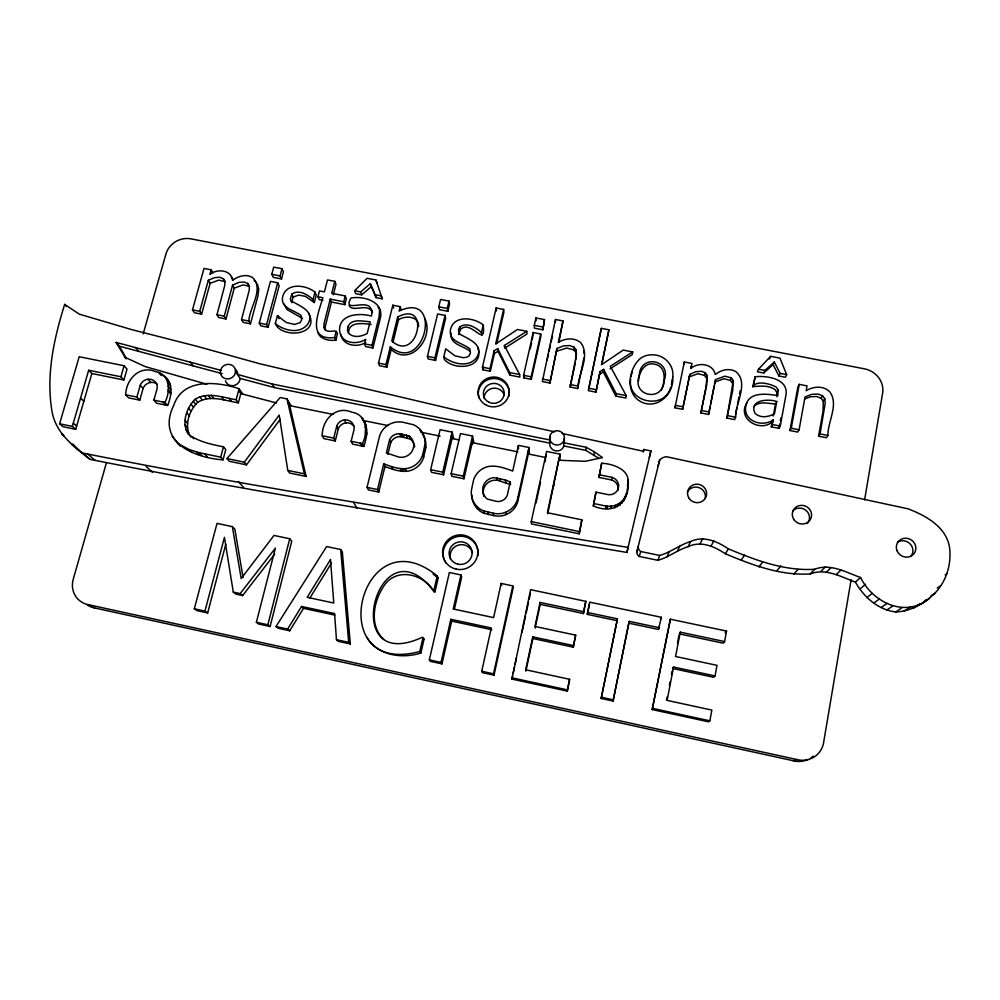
<?xml version="1.0" encoding="UTF-8"?>
<svg xmlns="http://www.w3.org/2000/svg" width="1000" height="1000" viewBox="0 0 1000 1000"><rect width="100%" height="100%" fill="white"/><g stroke="black" fill="none" stroke-linecap="round" stroke-linejoin="round"><path stroke-width="1.5" d="M553.713 485.975L553.725 483.4M555.487 322.3L555.5 319.475L563.025 320.938L558.95 342.038M555.5 319.475L542.35 381.55L549.913 383.05L556.962 348.45L563.638 345.863L569.763 345.562L574.113 347.238L576.163 350.125L576.425 354.438L570.112 387.05L577.688 388.537C578 374.237 590.45 356.5 581.062 343.062C574.8 337.137 565.212 338.2 558.3 342.375L563.025 320.938M547.737 513.638L559.325 457.512M559.938 459.988L560.05 454.175L546.613 451.45L531.275 521.6L531.438 523.913L579.212 533.8L581.875 519.837L547.375 512.725L560.05 454.175M627.5 485.025C631.95 470.262 613.138 463.663 601.675 463.263L598.938 477.4L611.55 479.963A9.1 8.812 8.1 0 1 617.762 485.887L618.162 488.05A9.1 8.812 8.1 0 1 618 490.238M599.263 474.762L611.975 477.35A9.162 8.875 7.9 0 1 618.225 483.312L618.625 485.487A9.162 8.875 7.9 0 1 608.375 494.675L596 492.15L593.325 505.962C614.6 515.25 630.425 502.15 628.075 479.975M242.9 394.263L239.088 388.725C217.537 381.538 182.838 377.812 173.8 405.2C156 441.6 193.188 457.688 223.012 459.862L225.775 449.562L223.463 446.775C211.213 444.45 198.4 441.65 188.175 434.125C181.312 422.912 186.325 407.788 195.263 399.175C207.862 391.45 222.8 397.6 236.137 399.738L238.337 402.825L240.8 393.612L238.625 390.462M190.725 436.987C183.9 425.85 188.875 410.825 197.738 402.262C210.25 394.588 225.087 400.7 238.337 402.825M549.75 437.062L549.7 444.3A7.3 7.05 -0.6 0 0 563.513 447.088L564.087 439.95M575.862 359.862L576.038 352.8L573.987 349.913L574.113 347.238M576.038 352.8L576.163 350.125M577.688 388.537L583.862 358.075M458.825 334.588L460.238 329.725C471.037 318.3 485.962 349.7 483.237 324.95C474.2 317.575 454.575 314.85 450.637 328.9C447.612 341.388 462.863 342.95 469.85 348.825L470.412 352.962L469.087 355.825L466.637 357.3L463.363 357.713L454.825 355.775L445.688 348.812L443.775 356.875L444.363 359.5C454.837 371.163 484.338 368.375 477.962 348.188M601.875 364.312L608.925 329.825L601.35 328.363L588.35 390.65L595.95 392.15L600.037 371.6L603.625 369.412L616.163 393.625L615.825 396.087L625.837 398.062L626.237 395.625L610.325 366.262L632.725 351.925L632.288 354.6L610.025 368.862M598.587 458.162L585.8 450.375L586.062 447.25L564 442.812L564.225 442.188A7.362 7.1 -0.7 0 0 564.012 438.525M348.587 333.275C348.088 321.262 363.312 323.275 371.087 324.55M579.212 533.8L581.875 519.837M451.062 332.975C449.225 344.7 463.775 345.637 470.3 351.488M335.275 440.95L333.738 438.1L336.763 426.087A8.988 8.575 -23.5 0 1 342.962 420.225L345.15 419.862A8.988 8.575 -23.5 0 1 354.05 429.6L351.138 441.287L352.562 444.125L363.825 446.425L362.488 443.6C367.95 432.525 366.987 414.525 352.088 412.262C335.962 405.163 322.075 419.688 322.2 435.737L323.812 438.6L335.275 440.95L338.275 429.012A8.925 8.525 -23.6 0 1 344.425 423.188L346.6 422.837A8.925 8.525 -23.6 0 1 354.075 426.425M363.825 446.425C366.575 438.212 368.675 428.625 363.938 420.712M638.525 381.1C638.763 372.638 644.538 361.688 654.562 364.162C666.762 366.262 665.2 381.65 661.263 390.112M583.413 613.538L583.65 611.675L540.112 602.45L540.225 604.362L583.413 613.538L585.8 601.337L530.625 589.675L511.9 679.075L567.288 691.112L569.6 679.287L525.675 669.775L532.737 636.862L573.488 645.588L573.325 647.188L532.9 638.513L532.737 636.862M601.35 328.363L588.675 389.125M595.95 392.15L600.037 371.6M291.7 301.85L293.225 297.075L298.587 295.075L305.387 296.337L314.325 302.562L316.262 295.1L315 292.162C306.062 284.775 286.95 282.425 282.825 296.075C279.475 308.263 294.438 309.913 301.2 315.663L301.625 319.738L300.262 322.55L294.575 324.425L286.225 322.512L277.425 315.688L275.325 323.612L276.812 326.388C287.462 338.713 320 333.7 308.55 313.288M569.6 679.287L567.288 691.112M593.913 454.837L594.237 451.75L586.062 447.25M615.825 396.087L603.35 371.987L603.625 369.412M540.112 602.45L534.963 626.45L575.662 635.15L573.325 647.188M593.763 503.862L594.05 501.413M596 492.15L593.325 505.962M163.762 375.688C173.663 382.562 171.65 395.913 167.625 405.487L164.925 402.425C170.525 391.863 170.413 373.95 155.712 371.7C139.8 364.787 126.15 379.087 125.662 394.762L128.613 397.875L139.787 400.15L143.088 388.45A8.875 8.25 -31.7 0 1 149.312 382.725L151.463 382.375A8.875 8.25 -31.7 0 1 157.312 384.35M601.675 463.263L598.938 477.4M714.525 383.713L715.612 379.588L724.875 376.188L731.375 377.875L733.275 380.625L732.725 390.412L726.912 418.062L734.638 419.588L735.638 417.238C735.275 403.35 749.188 383.025 735.938 371.688C729.175 367.675 721.038 369.925 715.238 374.513C713.175 363.638 698.6 361.887 691.038 368.263L691.988 363.475L684.312 361.975L683.6 364.6M715.612 379.588L708.587 414.438L700.888 412.912L705.812 387.812L707.237 375.538L705.362 372.788L701.4 371.25L695.875 371.7L689.812 374.425L682.625 409.3L674.95 407.775L684.312 361.975M235.512 371.55L240.125 378.425L239.925 379.975A7.6 7.125 -27.7 0 1 225.438 380.788M671.425 384.6L672.113 379.412M616.925 620.638L587.312 614.362L589.738 602.163L661.363 617.3L658.462 629.45L628.688 623.138L613.05 701.062L601.163 698.475L617.438 618.837L587.587 612.513M659.688 459.975L636.862 551.862A5.05 4.913 18.4 0 0 639.25 556.438L657.9 560.312C668.713 557.288 677.463 549.875 688.2 546.638C701.075 540.525 714.475 546.487 725.387 553.787C752.2 565.025 780.725 575.837 810.263 573.913C825.6 567.8 841.137 576.938 855.362 582.05C863.85 597.087 878.112 609.837 895.775 611.938C910.625 611.487 924.287 603.475 934.737 593.375C946.413 581.25 951.513 564.388 949.6 547.775C946.5 526.962 925.987 515.763 908.2 508.862L666.513 456.737A10.237 9.838 12.7 0 0 659.688 459.975L657.925 466.337A10.075 9.688 13 0 1 658.363 465.887M605.625 508.488L606 506.062C615.562 507.725 624.963 501.763 626.788 492.175L626.25 494.688M607.137 508.575L607.525 506.163M611.55 479.963L611.975 477.35M851.087 579.9L823.775 741.6A22.887 21.85 46.2 0 1 796.787 759.513L793.25 760.738L94.763 608A21.713 20.3 -44.7 0 1 87.15 604.775M864.613 499.812L882.55 393.55A22.037 20.538 19.2 0 0 864.137 368.775L191.363 238.938A20.738 19.038 -24.8 0 0 165.863 254.288L143.175 333.9M610.75 508.212L611.163 505.788M827.938 435.487C827.6 421.587 839.388 404.1 829.488 391.475C823.025 385.513 813.238 386.337 806.15 390.725L807.025 385.875L799.237 384.363L797.887 386.875L789.938 430.525L797.738 432.075L799.087 429.787L805.025 396.95L811.762 394.312L818.025 394.012L822.537 395.725L824.762 398.7L825.212 403.113L820.062 433.925L818.587 436.188L826.413 437.738L827.938 435.487L820.062 433.925M818.587 436.188L823.025 411.2L823.275 401.138L821.062 398.188L816.575 396.488L810.337 396.775L804.987 398.875M618.038 487.388L618.513 484.825M614.85 507.788L615.288 505.363M789.938 430.525L791.25 428.237L799.237 384.363M752.688 386.7L755.188 376.75C767.475 375.387 789.55 379 785.775 396.025L780.263 426.062L779.013 428.363L771.275 426.838L773.35 419.825C762.6 427.663 742.975 421.262 745.763 406.037C748.388 391.275 767.087 393.812 777.825 395.637L778.025 389.913L776.162 387.013C770.062 383.825 756.625 380 752.688 386.7C760.075 386.037 768.425 385.05 774.938 389.513L776.787 392.4L776.85 396.7M773.263 416.05L775.512 403.938L776.737 401.512C768.275 398.575 748.713 399.812 755.037 413.275C760.275 418.475 768.662 417.113 774.488 413.688L776.737 401.512M771.275 426.838L773.35 419.825M779.013 428.363L779.837 423.888M780.375 420.887L780.925 417.9M715.037 675.938L717.013 665.35L675.575 656.5L680.275 632.163L724.6 641.562L726.55 631.075L670.375 619.212L652.188 709.575L708.587 721.825L709.862 720.825L711.85 710.088L667.113 700.4L673.55 667.038L715.037 675.938L713.737 677.3L672.575 668.475L673.55 667.038M753.787 384.188L755.188 376.75M617.425 506.737L617.888 504.3M735.5 415.062L736.938 407.525M737.513 404.513L738.95 396.975M739.525 393.963L740.1 390.95M666.475 700.062L667.062 697.05M669.388 685.025L669.963 682.013M671.413 674.488L672 671.475M677.513 642.913L678.962 635.375M726.912 418.062L733.275 380.625M708.587 414.438L710.062 406.912M710.65 403.913L714.163 385.863M652.188 709.575L670.375 619.212M619.975 505.288L620.462 502.85M658.462 629.45L659.038 626.5M700.888 412.912L706.65 385.3L707.237 375.538M690.763 368.475L691.237 366.087M682.625 409.3L689.812 374.425M622.013 503.113L622.5 500.662M613.05 701.062L629.3 621.362L659.312 627.725M554.625 431.812L459.113 410.812L259.8 363.762L196.8 346.262L131.55 329.575L79.3 314.15L64.662 304.4C53.825 339.012 45.775 375.712 52.125 412.025C55.987 433.438 73.987 446.775 90.025 459.35C268.125 494.85 447.762 522.45 626.875 552.425L650.925 450.925L643.838 449.5L643.475 451.287L562.212 433.488M601.163 698.475L617.438 618.837M623.612 501.1L624.113 498.625M232.562 285.15L224.25 316.175L226 318.975L234.25 288.113L232.562 285.15L238.9 282.387L244.062 282.013L247.738 283.463L249.338 286.087L249.275 290.087L241.55 319.587L243.2 322.375L250.463 323.812L257.825 296.462L258.775 289.212L257.375 284M587.312 614.362L589.438 604.087M624.388 499.425L624.9 496.95M625.037 498.013L625.562 495.525M627.475 486.25L628.013 483.688M573.488 645.588L575.662 635.15M583.65 611.675L585.8 601.337M627.087 490.662L627.612 488.113M532.9 638.513L525.887 671.175L525.675 669.775M535.112 628.188L540.225 604.362M608.925 329.825L601.487 364.738L623.237 350.087L632.725 351.925M511.9 679.075L512.55 676.062M513.2 673.05L514.5 667.025M515.163 664.013L516.462 657.987M522 632.375L525.588 615.8M526.237 612.788L528.525 602.238M529.175 599.225L530.475 593.2M570.112 387.05L575.413 362.625M494.012 675.188L493.537 673.825L512.812 585.9L501.15 583.438L493.6 617.612L453.212 608.987L460.95 574.95L449.363 572.5L429.35 659.875L430.337 661.35L441.962 663.875L451.675 621.1L450.863 619.312L491.3 627.975L481.737 671.263L482.312 672.65L494.012 675.188L513.125 587.95L512.812 585.9M535.988 503.05L540.55 482.188M544.987 461.875L545.612 459M547.062 360.288L548.413 354.2M549.087 351.163L550.438 345.087M551.112 342.05L552.45 335.975M517.975 497.15L528.975 447.488L518.425 445.35L512.7 471.037C505.15 468.275 497 465.15 488.825 466.425A19.65 19.1 -9.6 0 0 473.512 480.337L471.45 489.988A20.612 20.062 -9.8 0 0 475.15 504.387L476.8 506.325A20.612 20.062 -9.8 0 0 483.088 510.737L493.288 513.237A20.15 19.613 -8.8 0 0 504.225 512.8L506.8 511.775A20.15 19.613 -8.8 0 0 517.975 497.15L518.225 499.625A20.013 19.488 -8.8 0 1 507.125 514.15L504.575 515.163A20.013 19.488 -8.8 0 1 493.713 515.6L483.587 513.125A20.463 19.925 -9.8 0 1 477.35 508.738L475.7 506.8A20.463 19.925 -9.8 0 1 471.85 495.025M518.225 499.625L528.325 453.988L528.175 451.075M549.913 383.05L556.962 348.45M422.738 454.575L424.85 445.037A20.412 19.613 -19 0 0 421.312 430.95L419.7 429.05A20.412 19.613 -19 0 0 413.562 424.775L403.587 422.388A19.938 19.15 -19.6 0 0 392.875 422.85L390.337 423.837A19.938 19.15 -19.6 0 0 379.087 438.1L367.038 487.375L368.35 489.9L378.738 492.05L384.938 466.512L383.738 463.825C391.213 466.587 399.275 469.675 407.362 468.413A19.5 18.762 -19.5 0 0 422.738 454.575L423.65 457.312A19.363 18.637 -19.5 0 1 408.4 471.075C400.35 472.325 392.35 469.25 384.938 466.512M423.65 457.312L425.75 447.85A20.263 19.488 -19.1 0 0 422.238 433.85M531.275 379.363L540.788 336.763L540.725 334.012L533.2 332.55L523.587 375.325L523.75 377.875L531.275 379.363L531.163 376.825L540.725 334.012M542.888 329.787L544.487 319.6L535.938 317.95L534.275 325.337L534.375 328.125L542.888 329.787L544.487 319.6M510.25 481.987L507.275 495.363A9.725 9.463 -8.8 0 1 497 501.488L487.287 499.075A12.425 12.088 -9.2 0 1 493.787 477.6L505.425 479.975L510.25 481.987L510.562 484.562L497.425 480.25L494.212 480.2A12.337 12 -9.2 0 0 484 496.525M523.75 377.875L524.425 374.837M530.225 348.988L531.6 342.9M532.275 339.862L533.2 332.55M441.962 663.875L441.062 662.425L450.863 619.312M454.338 609.375L461.675 577.075L460.95 574.95M463.938 478.775L463.3 476.163L472.537 436.037L460.462 433.587L451.15 473.675L451.863 476.3L463.938 478.775L472.262 442.625L471.688 439.775M496.662 343.7L503.888 312.3L503.612 309.438L496.15 307.987L482.45 367.2L482.837 369.775L490.325 371.262L489.988 368.688L494.1 350.788L497.7 348.625L509.7 372.587L509.938 375.138L519.825 377.1L519.637 374.55L504.387 345.5L526.788 331.3L526.938 334.062L504.65 348.188L504.387 345.5M503.612 309.438L495.662 344L517.438 329.475L526.788 331.3M490.325 371.262L494.425 353.45L494.1 350.788M643.238 452.113L643.838 449.5M482.837 369.775L483.525 366.763M419.8 651.5L423.025 637.55L422.137 637.35C336.863 676.6 378.237 517.112 434.05 591.638L434.975 591.838L438.15 578.062L437.238 575.95C360.312 513 321.037 677.9 419.8 651.5L420.863 653.037C401.975 659.062 377.488 655.6 366.8 637.188M434.975 591.838L434.038 589.825L437.238 575.95M420.863 653.037L424.05 639.188L423.025 637.55M443.575 474.8L442.788 472.175L452.15 432.113L440.087 429.675L430.662 469.688L431.538 472.337L443.575 474.8L452.038 438.525L451.325 435.65M481.838 335.325L481.463 332.575L483.237 324.95M435.562 360.425L434.925 357.812L445.062 315.375L437.625 313.938L427.438 356.325L428.113 358.95L435.562 360.425L445.637 318.212L445.062 315.375M447.825 311.3L447.25 308.438L449.012 301.1L440.562 299.462L438.8 306.788L439.412 309.662L447.825 311.3L449.562 304L449.012 301.1M387.9 454.275L390.725 442.663L389.575 439.825A9.625 9.25 -19.7 0 1 399.775 433.825L409.3 436.15L410.312 439.025A12.225 11.762 -19.6 0 1 414.663 446.9M378.738 492.05L377.5 489.538L383.738 463.825M389.575 439.825L386.375 452.962L399.387 457.25L402.587 457.3A12.312 11.838 -19.5 0 0 409.3 436.15M386.85 367.2L391.213 349.438L390.337 346.763C424.762 375.812 444.025 290.2 399.137 311.05L400.225 306.65L392.825 305.212L378.488 363.137L379.438 365.725L386.85 367.2L385.95 364.613L390.337 346.763M393.013 342.163L398.5 319.812L397.675 317C431.525 299.175 417.488 364.062 391.775 340.95L397.675 317M372.912 348.038L380.075 319.275C385.062 301.962 364.312 295.675 350.962 298C342.375 313.225 364.925 299.262 370.475 307.812L372.075 310.6L371.525 316.112C359.338 312.488 337.675 314.2 339.725 331.775C341.838 343.65 357.038 345.025 365.7 339.387L364.562 343.9L365.575 346.587L372.912 348.038L371.95 345.363L379.15 316.45L379.637 309.525M649.312 457.425L650.925 450.925M626.875 552.425L628.125 547.45C446.05 517.038 263.438 489.025 82.387 453L71.475 444.137M317.85 332.575C320.487 339.625 329.175 340.788 335.788 340.3L337.4 333.938C336.587 327.962 329.012 333.775 325.662 329.837L324.025 327.438L323.95 324.012L330.238 299.137L343.75 301.775L344.862 304.662L331.425 302.038L330.238 299.137M344.862 304.662L346.35 298.863L345.238 295.938L331.737 293.312L334.812 281.35L327.5 279.925L324.412 291.887L319.462 290.912L317.95 296.737L319.2 299.65L322.887 300.375M289.725 538.75L291.775 541.138L270.1 626.512L267.85 624.788L289.725 538.75L274 535.438L241.175 578.562L232.35 526.625L217.025 523.387L194.325 608.8L197.138 610.662L207.675 612.95L225.812 544.188M270.1 626.512L258.738 624.05L256.388 622.288L275.387 548.125L240.175 593.6L233.287 592.112L224.438 537.312L204.938 611.112L207.675 612.95M335.788 340.3L334.613 337.587L336.25 331.188M343.75 301.775L345.238 295.938M331.425 302.038L325.175 326.788L325.25 330.2L324.025 327.438M333.3 294.75L335.975 284.337L334.812 281.35M314.325 302.562L313.05 299.675L315 292.162M259.275 323.088L270.438 281.375L277.712 282.787L279.163 285.763L268.113 327.312L260.837 325.863L259.275 323.088L266.588 324.538L268.113 327.312M266.588 324.538L277.712 282.787M281.5 278.95L280.062 275.95L281.988 268.725L273.712 267.125L271.788 274.337L273.275 277.35L281.5 278.95L283.412 271.775L281.988 268.725M250.463 323.812L248.85 321.037C249.225 307.825 264.538 289.113 252.55 277.55C246.038 273.625 238.263 276.125 232.587 280.312C231.337 269.587 216.975 268.538 209.963 274.413L211.225 269.837L204.013 268.438L192.475 309.887L194.387 312.725L201.6 314.15L210.15 283.275L208.325 280.3L214.325 277.688L219.638 277.238L223.287 278.7L224.887 281.312L224.8 285.3L216.975 314.725L218.75 317.55L226 318.975M223.012 459.862L220.688 457.15L223.463 446.775M236.137 399.738L239.088 388.725M201.6 314.15L199.725 311.325L208.325 280.3M674.95 407.775L675.612 405.375L683.337 406.9M167.625 405.487L156.637 403.237L153.875 400.163L157.088 388.7A8.938 8.3 -31.6 0 0 148.663 379.162L146.5 379.513A8.938 8.3 -31.6 0 0 140.238 385.275L136.9 397.062L139.787 400.15M630.938 376.65L632.337 371.625M124.062 365.75L127.013 369.05L123.9 379.988L120.925 376.763L124.062 365.75L79.212 356.737L59.6 423.8L63.025 426.712L75.7 429.312L91.862 373.525L88.675 370.262L72.362 426.413L75.7 429.312M106.35 463.075L73.388 578.737A22.012 20.562 -44.5 0 0 88.325 604.675L94.763 608M636.862 551.862L638.288 546.888A5.138 5 17.9 0 0 640.725 551.525L639.25 556.438M706.4 378.088L704.525 375.363L705.362 372.788M628.688 623.138L629.3 621.362M657.9 560.312L659.688 555.462C670.688 552.388 679.587 544.85 690.5 541.562C703.6 535.337 717.225 541.4 728.337 548.812C755.612 560.237 784.625 571.225 814.688 569.263C830.288 563.05 846.087 572.337 860.575 577.525C872.913 602.625 905.475 618.337 929.45 598.4M732.3 383.15L730.4 380.412L731.375 377.875M667.025 556.925L668.962 552.013M677.625 550.938L679.75 545.925M786.663 374.663L779.975 358.137L770.638 356.337L758.5 369.188L757.375 371.775L763.725 373.013L773.112 364.6L774.312 361.975L780.1 373.387L786.663 374.663L785.387 377.225L778.863 375.95L773.112 364.6M769.45 358.988L770.638 356.337M763.725 373.013L764.887 370.425L774.312 361.975M670.688 387.175C665.05 410.25 626.788 402.738 630.662 379.15M688.2 546.638L690.5 541.562M660.487 619.113L661.363 617.3M778.863 375.95L780.1 373.387M700.113 543.713L702.625 538.587M776.787 392.4L778.025 389.913M481.463 332.575C476.112 327.55 466.887 321.788 459.738 326.95L458.475 329.438L459.05 333.7C468.05 339.012 485.725 344.875 475.95 358.475C467.5 367.837 452.5 363.75 443.775 356.875M313.05 299.675C307.887 294.625 298.825 289.113 291.837 294.15L290.3 298.962L291.913 302.725M711.137 545.988L713.838 540.887M725.387 553.787L728.337 548.812M680.275 632.163L679.25 633.862L723.225 643.2L724.6 641.562M821.062 398.188L822.537 395.725M823.275 401.138L824.762 398.7M276.012 626.562L287.625 629.075L301.537 606.462L334.575 613.575L336.475 639.7L338.2 641.325L350.325 643.95L342.325 551.825L340.662 549.525L326.625 546.55L276.012 626.562L278.212 628.275L289.725 630.775L303.525 608.337L334.812 615.087M309.913 597.962L331.438 563.088M741.275 560.013L744.488 555.138M747.45 402.212C736.038 417.688 758.975 432.8 772.138 422.163M290.887 405.4L287 398.888L280.2 397.512L226.938 458.562L244.312 462.163L279.212 415.075L287.762 470.412L289.625 473.038L306.112 476.45L289.7 405.625L287.85 402.55M226.938 458.562L229.225 461.275L246.488 464.85L280.212 419.3M758.988 566.962L762.513 562.2M233.287 592.112L235.8 594.087L242.638 595.562L274.725 554.087M725.163 632.788L726.55 631.075M776.975 570.675L780.812 565.975M793.763 574.15L797.9 569.5M810.263 573.913L814.688 569.263M820.938 571.413L825.55 566.725M753.825 406.688C759.212 400.513 768.475 403.762 775.512 403.938M826.112 572.475L830.8 567.8M354.613 290.712L367.1 278.312L375.962 280.025L382.262 298.825L376.062 297.613L370.275 283.725L360.675 291.887L354.613 290.712L355.662 293.65L361.7 294.825L371.25 286.712M836.225 574.562L841.087 569.925M923.037 602.587L926.162 599.625M855.362 582.05L860.575 577.525M860.25 588.725L865.55 584.312M866.787 597.65L872.212 593.375M873.725 603.212L879.275 599.038M881.287 607.5L886.975 603.4M886.838 610.075L892.625 606.013M945.163 574.913L947.4 573.375M895.775 611.938L901.712 607.9M937.25 588.038L940.55 585.837M904.338 611.013L910.438 606.962M930.837 595.938L934.737 593.375M913.587 608.025L919.837 603.925M599.775 374.162L603.35 371.987M494.425 353.45L498 351.3L497.7 348.625M365.75 342.525C357.262 347.788 342.812 345.825 340.863 334.525M689.062 376.987L697.975 373.7L704.525 375.363M714.725 382.125L723.938 378.75L730.4 380.412M210.15 283.275L218.9 280.113L225.025 281.688L223.287 278.7M234.25 288.113L243.3 284.862L249.35 286.438L247.738 283.463M556.938 351.125L566.75 348.062L573.987 349.913M398.5 319.812C405.138 315.188 419.35 316.038 418.575 326.65M334.613 337.587C306.6 340.613 318.075 313.812 322.9 297.712L317.95 296.737M390.725 442.663A9.562 9.188 -19.7 0 1 400.85 436.7L410.312 439.025M271.788 274.337L280.062 275.95M438.8 306.788L447.25 308.438M534.275 325.337L542.837 327M370.275 283.725L375.112 294.688L381.35 295.9L382.262 298.825M758.5 369.188L764.887 370.425M192.475 309.887L199.725 311.325M216.975 314.725L224.25 316.175M241.55 319.587L248.85 321.037M364.562 343.9L371.95 345.363M427.438 356.325L434.925 357.812M482.45 367.2L489.988 368.688M509.7 372.587L519.637 374.55M523.587 375.325L531.163 376.825M542.3 379.025L549.888 380.525M570.2 384.55L577.825 386.05M588.538 388.175L596.175 389.675M616.163 393.625L626.237 395.625M701.7 410.538L709.45 412.062M727.862 415.7L735.638 417.238M772.475 424.525L780.263 426.062M791.25 428.237L799.087 429.787M378.488 363.137L385.95 364.613M235.512 369.475A7.65 7.175 -27.6 0 1 237.75 374.487L272.175 384.012L549.775 439.938L549.825 439.288A7.362 7.1 -0.7 0 1 550.462 437.537M88.675 370.262L120.925 376.763M240.125 378.425L274.337 387.562L549.8 443.113M563.925 445.962L585.8 450.375M276.512 402.962L240.8 393.612M289.7 405.625L333.05 414.412M387.975 425.55L363.062 420.5L361.725 417.512M440.062 436.1L420.838 432.2L419.9 429.288M452.038 438.525L458.875 439.913M472.262 442.625L517.85 451.863M528.325 453.988L545.925 457.55L545.875 454.8M559.275 460.262L585.212 461.312L602.487 457.6L594.237 451.75M91.862 373.525L123.9 379.988M153.875 400.163L164.925 402.425M125.662 394.762L136.9 397.062M351.138 441.287L362.488 443.6M322.2 435.737L333.738 438.1M451.15 473.675L463.3 476.163M430.662 469.688L442.788 472.175M593.612 503.525L606 506.062M59.6 423.8L72.362 426.413M287.762 470.412L304.363 473.837L306.112 476.45M177.425 443.312L189.325 449.613L199.237 452.713L220.688 457.15M367.038 487.375L377.5 489.538M531.275 521.6L579.4 531.562M640.725 551.525L659.688 555.462M433.1 589.625L434.038 589.825M451.675 621.1L491.8 629.7M423.175 639L424.05 639.188M194.325 608.8L204.938 611.112M256.388 622.288L267.85 624.788M336.475 639.7L348.7 642.35L350.325 643.95M429.35 659.875L441.062 662.425M481.737 671.263L493.537 673.825M511.562 677.738L567.4 689.875M601.55 697.288L613.538 699.9M652.987 708.462L709.862 720.825M88.325 604.675L796.787 759.513M126.025 358.875L116.088 342.4L221.075 370.387M116.088 342.4L119.412 346.213L222.175 373.638M206.825 384.237L144.987 366.525L124.388 357.013M275.325 323.612C283.875 330.513 298.587 334.263 306.938 325.15C316.913 312.025 299.825 305.963 290.988 300.8M391.213 349.438C410.225 367.075 434.012 338.512 425.087 318.962M433.05 574L438.15 578.062M240.175 593.6L242.638 595.562M287.625 629.075L289.725 630.775M254.137 280.55L255.963 282.05M82.387 453L90.025 459.35M61.7 434.05L63.963 435.95M87.75 454.125L95.3 460.462M73.312 423.15L76.638 426.075M145.925 466.25L152.55 472.413M166.45 378.925L168.475 380.812M302.538 318.475L286.925 309.475L284.1 304.05M80.575 398.137L83.837 401.225M383.625 639.288C368.237 624.825 373.963 599.125 385.35 583.925C398.512 567.238 424.688 574.812 434.05 591.638M301.537 606.462L303.525 608.337M232.35 526.625L234.838 529.1L243.1 577.612M72.85 444L79.275 450.613M172.275 436.413L180.05 446.112M189.325 449.613L191.875 452.375M196.438 451.838L198.938 454.588M64.662 304.4L66.6 306.537M199.237 452.713L201.713 455.45M140.238 385.275L143.088 388.45M204.662 453.837L207.113 456.575M185.938 429.588L188.5 432.475M192.025 436.838L193.7 438.738M162.875 402L165.575 405.062M184.913 424.837L187.488 427.762M148 379.275L150.8 382.488M185.025 420.337L187.587 423.288M238.425 481.538L243.575 487.488M168.125 390.938L170.787 394.087M187.013 413.125L189.55 416.125M168.3 389.538L170.963 392.675M168.137 386.175L170.8 389.338M135.712 347.625L138.887 351.413M158.912 372.85L160.725 375.012M188.388 408.113L190.925 411.138M160.275 373.462L162.087 375.637M167.963 382.362L170.625 385.562M167.062 379.963L169.737 383.175M190.963 404.075L193.487 407.137M193.312 401.4L195.812 404.475M244.312 462.163L246.488 464.85M195.263 399.175L197.738 402.262M199.925 396.987L202.375 400.087M204.188 395.6L206.6 398.713M208.4 395.462L210.787 398.575M211.462 395.35L213.825 398.475M190.362 362.2L193.125 365.887M221.537 396.775L223.837 399.875M231.3 276.975L233.287 279.662M229.188 398.325L231.438 401.425M378.113 307.238L379.7 309.613M272.175 384.012L274.337 387.562M211.225 269.837L213.025 272.863M353.6 502.45L356.887 508.088M372.512 312.525L371.438 310.675C365.95 303.337 351.375 312.85 349.137 305.15M365.262 423.675L362.562 418.275M119.412 346.213L126.163 358.088M277.425 315.688L278.9 318.5M277.812 315.763L279.288 318.575M336.763 426.087L338.275 429.012M498 351.3L509.938 375.138M377.638 488.95L378.875 491.475M344.475 419.975L345.938 422.95M360.375 443.175L361.737 445.988M291.837 294.15L293.225 297.075M365.375 431.9L366.7 434.8M365.513 430.462L366.825 433.375M365.238 427.038L366.55 429.963M364.925 423.15L366.25 426.1M391.775 466.763L392.912 469.425M400.125 468.475L401.2 471.138M402.525 468.75L403.587 471.4M404.95 468.725L406 471.388M405.163 468.7L406.2 471.35M399.775 433.825L400.85 436.7M401.463 433.963L402.525 436.838M402.863 434.162L403.913 437.05M406.388 434.888L407.413 437.762M360.675 291.887L361.7 294.825M375.112 294.688L376.062 297.613M424.85 445.037L425.75 447.85M375.962 280.025L376.9 283.025M392.825 305.212L393.675 308.087M400.225 306.65L401.037 309.513M452.15 432.113L453.638 438.212M287 398.888L304.363 473.837M476.6 506.087L477.137 508.5M483.938 511.062L484.425 513.438M471.725 439.575L472.638 444.075M501.15 583.438L501.562 585.5M472.537 436.037L473.738 442.075M488.05 512.263L488.512 514.625M583.7 350.6L584.263 353.587M459.738 326.95L460.238 329.725M493.288 513.237L493.713 515.6M497.025 477.65L497.425 480.25M500.125 478.512L500.5 481.1M505.887 512.137L506.225 514.513M505.425 479.975L505.763 482.562M496.15 307.987L496.45 310.863M518.3 445.938L518.55 448.888M340.662 549.525L348.7 642.35M528.975 447.488L529.338 453.387M535.938 317.95L536.025 320.775M813.1 756.162A22.55 21.55 46.4 0 1 810.738 757.987M808.125 759.463A22.55 21.55 46.4 0 1 793.25 760.738M484.113 398.612A10.312 9.887 -8.1 0 1 504.225 394.95M450.45 558.875A11.425 11.213 -19.3 0 1 458.537 545.05A11.425 11.213 -19.3 0 1 472.475 552.825M479.012 398.013A15.512 14.863 -8.2 0 1 493.1 378.537A15.512 14.863 -8.2 0 1 508.95 396.362M445.788 562.913A17.587 17.25 -19.2 0 1 456.9 536.7A17.587 17.25 -19.2 0 1 478.038 555.6M687.4 492.062A9.513 9.15 17.5 0 1 705.263 498.1M792.588 511.125A9.663 9.188 25.1 0 1 806.062 510.425A9.663 9.188 25.1 0 1 807.325 523.513M897.537 542.2A9.85 9.237 30.3 0 1 910.812 556.362M549.8 436.413L549.65 438.263A7.412 7.15 -0.7 0 0 563.675 441.087L564.312 439.325A7.412 7.15 -0.7 0 0 558.575 430.875A7.412 7.15 -0.7 0 0 549.8 436.413M347.775 327.238L347.5 330.525L348.5 333.137C353.462 338.275 361.587 336.625 367.175 333.475L370.112 321.763C362.863 321.362 350.85 317.975 347.775 327.238M639.263 375.637C631.263 396.45 663.487 402.688 664.15 380.525C672.262 359.688 639.875 353.55 639.263 375.637M235.55 371.213L235.312 373.125A7.713 7.212 -27.6 0 1 225.062 378.562A7.713 7.212 -27.6 0 1 221.35 368.35L222.55 366.775A7.713 7.212 -27.6 0 1 235.55 371.213M672.763 376.863C674.475 395.125 654.875 411.838 638.375 400.2C625.25 390.312 629.062 368.15 640.438 358.4A18.5 17.575 6.4 0 1 651.975 354.825C663.812 354.35 674.312 364.888 672.763 376.863M330.487 559.562L307.175 597.312L333.787 603.025L330.487 559.562M486.488 405.275A15.562 14.9 -8.2 0 0 509.137 391.037A15.562 14.9 -8.2 0 0 485.2 379.487A15.562 14.9 -8.2 0 0 486.488 405.275M456.388 569.188A17.663 17.325 -19.2 0 0 477.025 546.8A17.663 17.325 -19.2 0 0 447.225 540.625A17.663 17.325 -19.2 0 0 456.388 569.188M489.012 402.3A10.425 9.975 -8.2 0 0 504.2 392.775A10.425 9.975 -8.2 0 0 488.175 385.025A10.425 9.975 -8.2 0 0 489.012 402.3M457.625 564.113A11.525 11.312 -19.2 0 0 471.712 550.062A11.525 11.312 -19.2 0 0 452.463 545.225A11.525 11.312 -19.2 0 0 457.625 564.113M689.212 498.5A9.588 9.213 17.3 0 0 705.7 497.612A9.588 9.213 17.3 0 0 696.338 484.2A9.588 9.213 17.3 0 0 689.212 498.5M794.062 519.788A9.738 9.25 25 0 0 810.713 518.913A9.738 9.25 25 0 0 801.038 505.363A9.738 9.25 25 0 0 794.062 519.788M896.988 550.625A9.925 9.312 30.2 0 0 913.725 554.012A9.925 9.312 30.2 0 0 907.588 538.425A9.925 9.312 30.2 0 0 896.988 550.625"/></g></svg>
